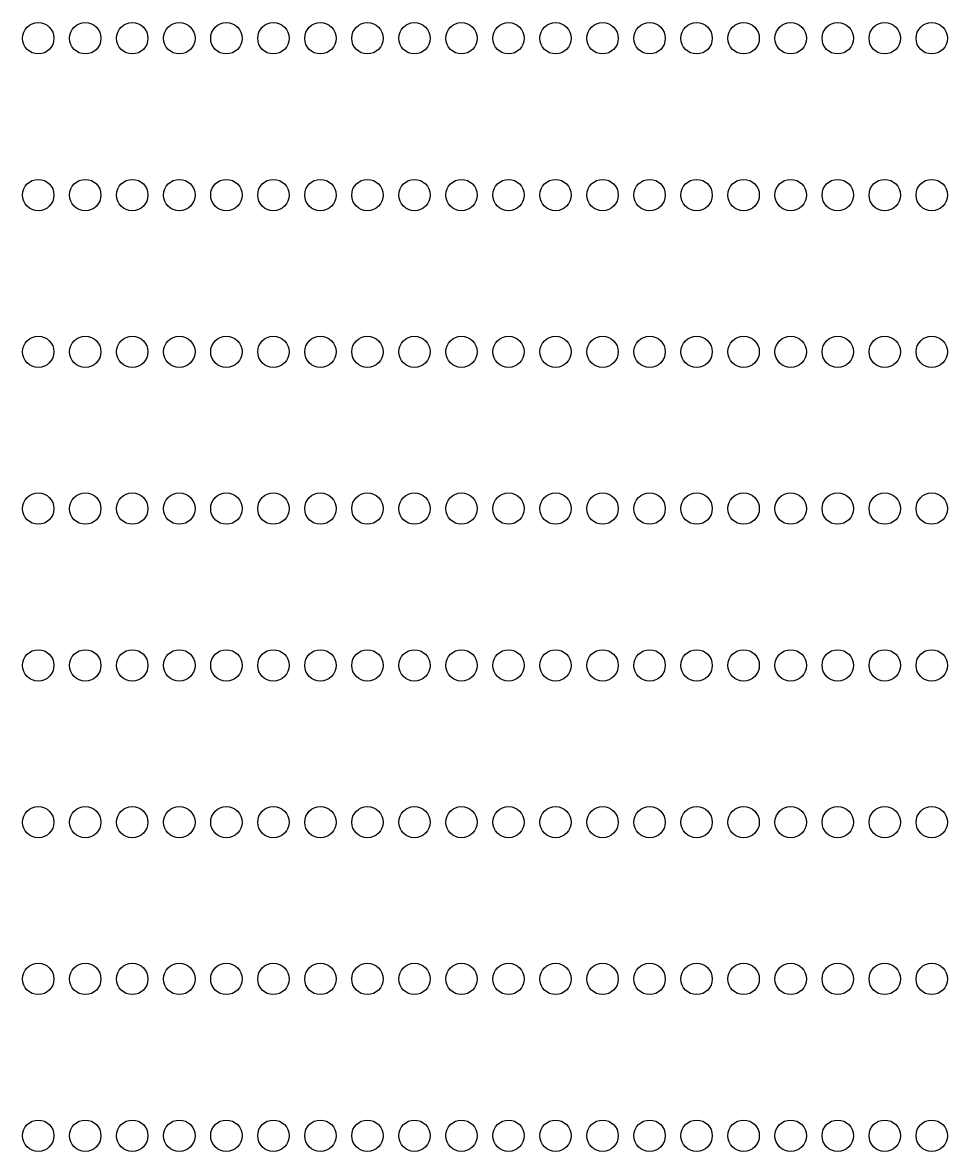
# Model space of a CAD drawing. Header units: millimetres. Extents: x -1 to 58, y -1 to 71.
import ezdxf

# ---------------------------------------------------------------- set-up
doc = ezdxf.new("R2010")
doc.units = ezdxf.units.MM
doc.header["$MEASUREMENT"] = 0

# ---------------------------------------------------------------- blocks, each defined once
blk = doc.blocks.new('full')
for centre in [(0, 0), (3, 0), (6, 0), (9, 0), (12, 0), (15, 0), (18, 0), (21, 0), (24, 0), (27, 0), (30, 0), (33, 0), (36, 0), (39, 0), (42, 0), (45, 0), (48, 0), (51, 0), (54, 0), (57, 0)]:
    blk.add_circle(centre, 1)

msp = doc.modelspace()

# ---------------------------------------------------------------- block references
for p in [(0, 70), (0, 60), (0, 50), (0, 40), (0, 30), (0, 20), (0, 10), (0, 0)]:
    msp.add_blockref('full', p)

doc.saveas('drawing.dxf')
